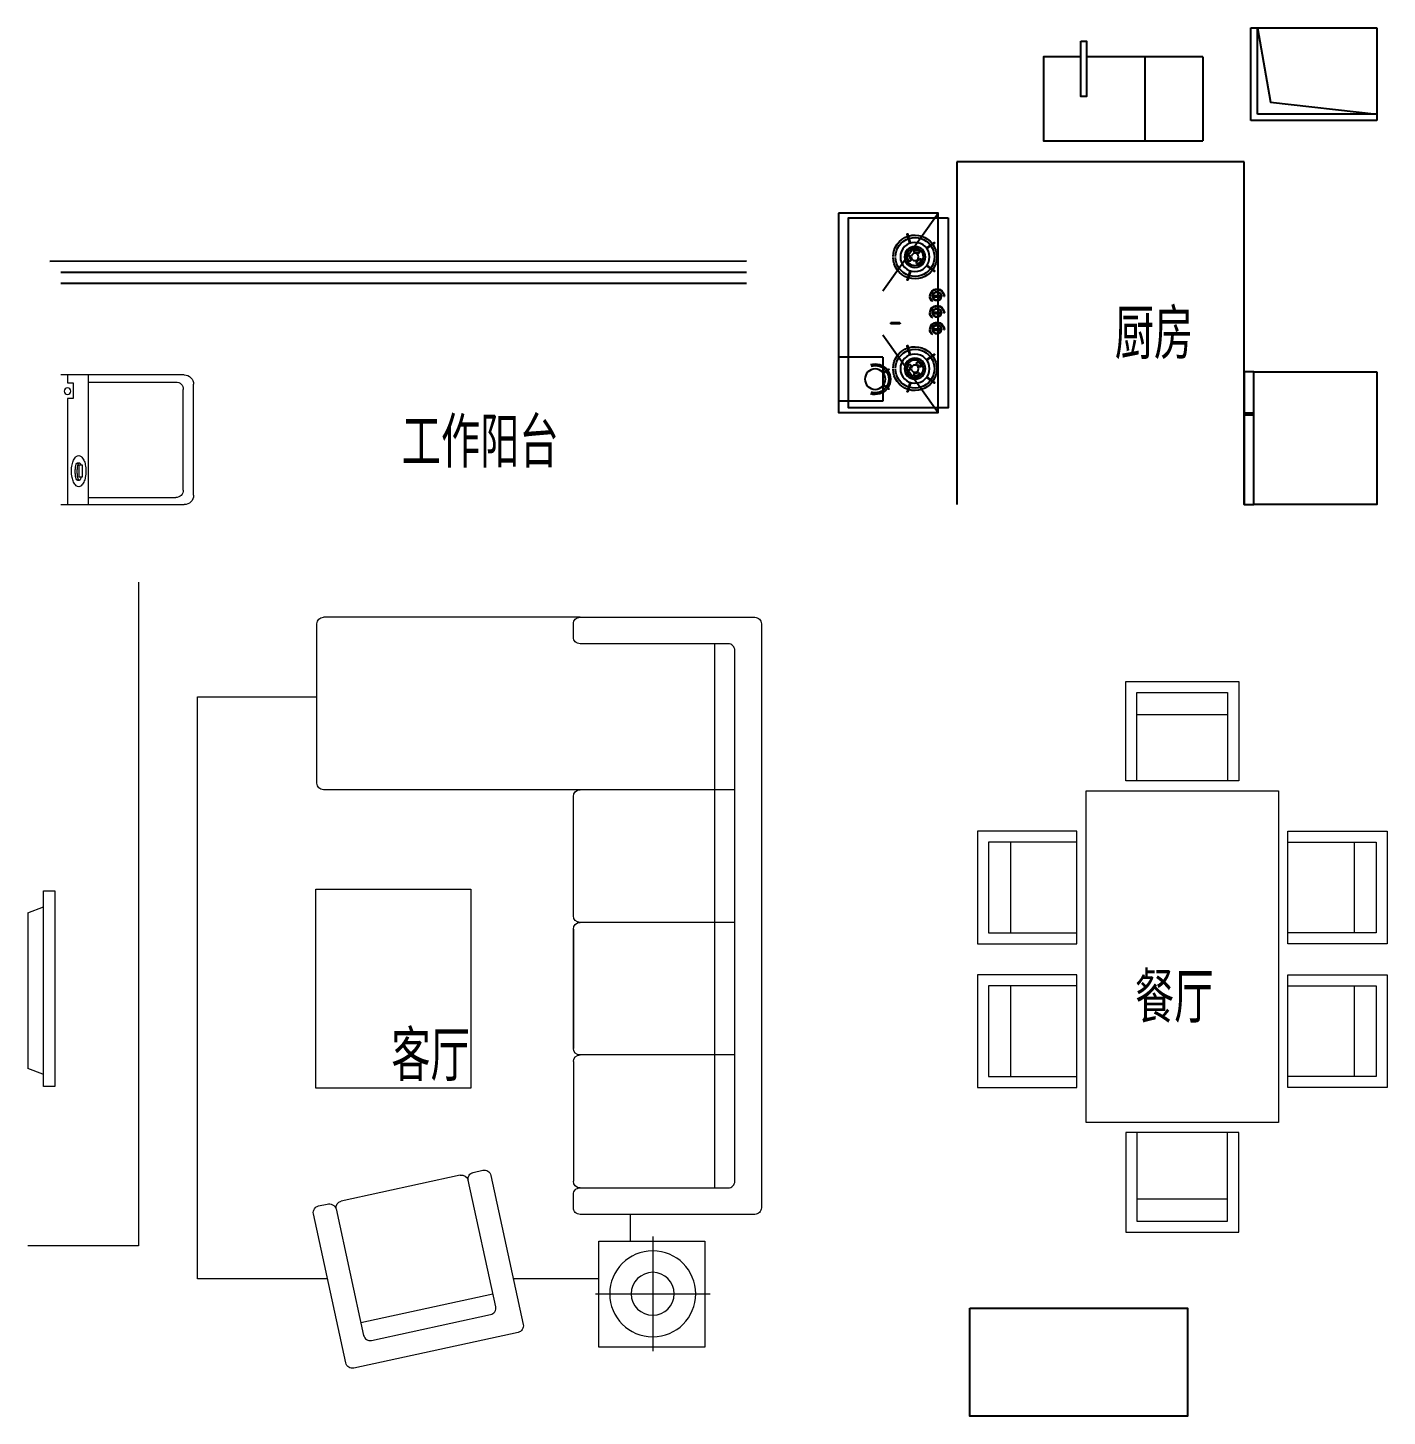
# Model space of a CAD drawing. Extents: x 72956 to 162056, y -6841 to 35159.
# Drawn here: x 116201 to 122347, y 15517 to 21795 of the extents above; entities that cross this region are included whole.
import ezdxf

# ---------------------------------------------------------------- set-up
doc = ezdxf.new("R2010")
doc.units = 0
doc.header["$LTSCALE"] = 1000
doc.header["$MEASUREMENT"] = 0
for name, color, linetype in [('-厨卫', 154, 'CONTINUOUS'), ('-文字', 7, 'CONTINUOUS'), ('-管井', 228, 'CONTINUOUS'), ('-阳台栏杆', 152, 'CONTINUOUS')]:
    doc.layers.add(name, color=color, linetype=linetype)
doc.layers.add('-家具', color=44, linetype='CONTINUOUS', lineweight=9)
doc.layers.add('管井风井', color=2, linetype='CONTINUOUS', lineweight=15)
doc.styles.add('样式 1', font='SIMHEI.TTF', dxfattribs={"width": 0.65, "height": 500})

# ---------------------------------------------------------------- blocks, each defined once
blk = doc.blocks.new('A$C11250226')
at = {"layer": '-管井'}
for p, q in [((570, 420), (0, 420)), ((0, 420), (0, 0)), ((570, 390), (30, 390)), ((30, 390), (30, 0)), ((570, 0), (570, 420)), ((0, 0), (570, 0))]:
    blk.add_line(p, q, dxfattribs=at)
blk.add_lwpolyline([(30, 0), (88.9, 337.1), (570, 390)], dxfattribs=at)
blk = doc.blocks.new('A$C7EBA6A91')
at = {"layer": '-厨卫'}
for p, q in [((0, 380), (0, 0)), ((262.6, 380), (262.6, 0))]:
    blk.add_line(p, q, dxfattribs=at)
blk.add_lwpolyline([(551.2, 450.4), (525.2, 450.4), (525.2, 200.4), (551.2, 200.4)], close=True, dxfattribs=at)
for points in [[(0, 380), (525.2, 380)], [(551.2, 380), (720, 380), (720, 0), (0, 0)]]:
    blk.add_lwpolyline(points, dxfattribs=at)
blk = doc.blocks.new('zao')
at = {"layer": '-厨卫'}
for p, q in [((224729.4, 73425.5), (224479.4, 73775.5)), ((224528.7, 73616.4), (224495.9, 73640.3)), ((224530.7, 73619.1), (224497.8, 73643)), ((224603.8, 73642.8), (224616.3, 73681.5)), ((224606.9, 73641.8), (224619.5, 73680.4)), ((224528.7, 73539.5), (224495.9, 73515.7)), ((224530.7, 73536.9), (224497.8, 73513)), ((224603.8, 73513.1), (224616.3, 73474.5)), ((224606.9, 73514.1), (224619.5, 73475.5)), ((224454.4, 73400.5), (224451.4, 73400.5)), ((224501.7, 73403.5), (224467.2, 73403.5)), ((224501.7, 73397.5), (224467.2, 73397.5)), ((224482.9, 73430.4), (224482.9, 73433.5)), ((224485.9, 73430.4), (224485.9, 73433.5)), ((224514.4, 73402), (224517.4, 73402)), ((224514.4, 73399), (224517.4, 73399)), ((224454.4, 73325.5), (224451.4, 73325.5)), ((224501.7, 73328.5), (224467.2, 73328.5)), ((224482.9, 73355.4), (224482.9, 73358.5)), ((224485.9, 73355.4), (224485.9, 73358.5)), ((224505.6, 73379.3), (224507.8, 73377.1)), ((224514.4, 73327), (224517.4, 73327)), ((224514.4, 73324), (224517.4, 73324)), ((224501.7, 73322.5), (224467.2, 73322.5)), ((224482.9, 73280.4), (224482.9, 73283.5)), ((224485.9, 73280.4), (224485.9, 73283.5)), ((224505.6, 73304.3), (224507.8, 73302.1)), ((224652.1, 73279.6), (224692.7, 73279.6)), ((224652.1, 73276.3), (224692.7, 73276.3)), ((224454.4, 73250.5), (224451.4, 73250.5)), ((224501.7, 73253.5), (224467.2, 73253.5)), ((224501.7, 73247.5), (224467.2, 73247.5)), ((224729.4, 73225.5), (224479.4, 72875.5)), ((224505.6, 73229.3), (224507.8, 73227.1)), ((224514.4, 73252), (224517.4, 73252)), ((224514.4, 73249), (224517.4, 73249)), ((224528.7, 73111.4), (224495.8, 73135.3)), ((224530.7, 73114.1), (224497.8, 73138)), ((224603.8, 73137.8), (224616.3, 73176.5)), ((224606.9, 73136.8), (224619.5, 73175.4)), ((224729.4, 73125.5), (224729.4, 72925.5)), ((224729.4, 73125.5), (224929.4, 73125.5)), ((224528.7, 73034.5), (224495.8, 73010.7)), ((224530.7, 73031.9), (224497.8, 73008)), ((224725.4, 73052.4), (224702.4, 73069.1)), ((224726.8, 73054.2), (224703.8, 73071)), ((224603.8, 73008.1), (224616.3, 72969.5)), ((224606.9, 73009.1), (224619.4, 72970.5)), ((224725.4, 72998.6), (224702.4, 72981.9)), ((224726.8, 72996.7), (224703.8, 72980)), ((224729.4, 72925.5), (224929.4, 72925.5))]:
    blk.add_line(p, q, dxfattribs=at)
for points in [[(224929.4, 73775.5), (224929.4, 72875.5), (224479.4, 72875.5), (224479.4, 73775.5)], [(224434.4, 73755.5), (224434.4, 72895.5), (224884.4, 72895.5), (224884.4, 73755.5)]]:
    blk.add_lwpolyline(points, close=True, dxfattribs=at)
for centre, radius in [((224584.4, 73578), 66), ((224584.4, 73578), 47.3), ((224584.4, 73578), 38.5), ((224584.4, 73578), 16.5), ((224484.4, 73400.5), 20), ((224484.4, 73325.5), 20), ((224484.4, 73250.5), 20), ((224584.4, 73073), 66), ((224584.4, 73073), 47.3), ((224584.4, 73073), 38.5), ((224584.4, 73073), 16.5), ((224764.4, 73025.5), 46.2)]:
    blk.add_circle(centre, radius, dxfattribs=at)
for centre, radius, start, end in [((224496.8, 73641.6), 1.65, 53.99932, 233.99932), ((224584.4, 73578), 99, 72.9543, 143.04435), ((224584.4, 73578), 88, 73.07368, 142.92497), ((224605.3, 73642.3), 1.65, 161.99932, 341.99932), ((224584.4, 73578), 88, 1.07368, 70.92497), ((224617.9, 73681), 1.65, 341.99932, 161.99932), ((224584.4, 73578), 99, 0.9543, 71.04435), ((224584.4, 73578), 99, 144.9543, 215.04435), ((224584.4, 73578), 88, 145.07368, 214.92497), ((224529.7, 73617.7), 1.65, 233.99932, 53.99932), ((224569.2, 73600.9), 5.5, 123.52516, 303.52516), ((224584.4, 73578), 33, 89.99932, 123.52516), ((224584.4, 73578), 22, 89.99932, 123.52516), ((224584.4, 73605.5), 5.5, 269.99932, 89.99932), ((224584.4, 73578), 22, 329.99932, 3.52516), ((224611.9, 73579.7), 5.5, 3.52516, 183.52516), ((224584.4, 73578), 33, 329.99932, 3.52516), ((224584.4, 73578), 88, 289.07368, 358.92497), ((224584.4, 73578), 99, 288.9543, 359.04435), ((224496.8, 73514.3), 1.65, 125.99932, 305.99932), ((224584.4, 73578), 99, 216.9543, 287.04435), ((224584.4, 73578), 88, 217.07368, 286.92497), ((224529.7, 73538.2), 1.65, 305.99932, 125.99932), ((224560.6, 73564.2), 5.5, 29.99932, 209.99932), ((224584.4, 73578), 33, 209.99932, 243.52516), ((224584.4, 73578), 22, 209.99932, 243.52516), ((224572.2, 73553.4), 5.5, 243.52516, 63.52516), ((224608.2, 73564.2), 5.5, 149.99932, 329.99932), ((224605.3, 73513.6), 1.65, 17.99932, 197.99932), ((224617.9, 73475), 1.65, 197.99932, 17.99932), ((224484.4, 73400.5), 33, 92.60458, 179.99932), ((224484.4, 73400.5), 30, 92.86531, 179.99932), ((224467.4, 73400.5), 3.01, 85.12371, 274.87494), ((224484.4, 73400.5), 18, 9.59339, 170.40526), ((224484.4, 73400.5), 18, 189.59339, 350.40526), ((224484.4, 73400.5), 33, 2.60458, 87.39407), ((224484.4, 73400.5), 30, 2.86531, 87.13334), ((224501.4, 73400.5), 3.01, 265.12371, 94.87494), ((224484.4, 73400.5), 30, 314.99932, 357.13334), ((224484.4, 73400.5), 33, 314.99932, 357.39407), ((224484.4, 73325.5), 33, 92.60458, 179.99932), ((224484.4, 73325.5), 30, 92.86531, 179.99932), ((224467.4, 73325.5), 3.01, 85.12371, 274.87494), ((224484.4, 73325.5), 18, 9.59339, 170.40526), ((224484.4, 73325.5), 33, 2.60458, 87.39407), ((224484.4, 73325.5), 30, 2.86531, 87.13334), ((224501.4, 73325.5), 3.01, 265.12371, 94.87494), ((224484.4, 73325.5), 30, 314.99932, 357.13334), ((224484.4, 73325.5), 33, 314.99932, 357.39407), ((224484.4, 73250.5), 33, 92.60458, 179.99932), ((224484.4, 73250.5), 30, 92.86531, 179.99932), ((224484.4, 73325.5), 18, 189.59339, 350.40526), ((224484.4, 73250.5), 18, 9.59339, 170.40526), ((224484.4, 73250.5), 33, 2.60458, 87.39407), ((224484.4, 73250.5), 30, 2.86531, 87.13334), ((224652.1, 73278), 1.65, 89.99932, 269.99932), ((224692.7, 73278), 1.65, 269.99932, 89.99932), ((224467.4, 73250.5), 3.01, 85.12371, 274.87494), ((224484.4, 73250.5), 18, 189.59339, 350.40526), ((224501.4, 73250.5), 3.01, 265.12371, 94.87494), ((224484.4, 73250.5), 30, 314.99932, 357.13334), ((224484.4, 73250.5), 33, 314.99932, 357.39407), ((224496.8, 73136.6), 1.65, 53.99932, 233.99932), ((224584.4, 73073), 99, 72.9543, 143.04435), ((224584.4, 73073), 88, 73.07368, 142.92497), ((224605.3, 73137.3), 1.65, 161.99932, 341.99932), ((224584.4, 73073), 88, 1.07368, 70.92497), ((224617.9, 73176), 1.65, 341.99932, 161.99932), ((224584.4, 73073), 99, 0.9543, 71.04435), ((224584.4, 73073), 99, 144.9543, 215.04435), ((224584.4, 73073), 88, 145.07368, 214.92497), ((224529.7, 73112.7), 1.65, 233.99932, 53.99932), ((224560.6, 73086.7), 5.5, 149.99932, 329.99932), ((224584.4, 73073), 33, 116.47349, 149.99932), ((224584.4, 73073), 22, 116.47349, 149.99932), ((224572.2, 73097.6), 5.5, 296.47349, 116.47349), ((224608.2, 73086.7), 5.5, 29.99932, 209.99932), ((224584.4, 73073), 22, 356.47349, 29.99932), ((224584.4, 73073), 33, 356.47349, 29.99932), ((224764.4, 73025.5), 69.3, 72.9543, 143.04435), ((224764.4, 73025.5), 61.6, 73.07368, 142.92497), ((224496.8, 73009.3), 1.65, 125.99932, 305.99932), ((224584.4, 73073), 99, 216.9543, 287.04435), ((224584.4, 73073), 88, 217.07368, 286.92497), ((224529.7, 73033.2), 1.65, 305.99932, 125.99932), ((224569.2, 73050), 5.5, 56.47349, 236.47349), ((224584.4, 73073), 33, 236.47349, 269.99932), ((224584.4, 73073), 22, 236.47349, 269.99932), ((224584.4, 73045.5), 5.5, 269.99932, 89.99932), ((224605.3, 73008.6), 1.65, 17.99932, 197.99932), ((224611.9, 73071.3), 5.5, 176.47349, 356.47349), ((224584.4, 73073), 88, 289.07368, 358.92497), ((224584.4, 73073), 99, 288.9543, 359.04435), ((224764.4, 73025.5), 69.3, 144.9543, 215.04435), ((224703.1, 73070), 1.16, 53.99932, 233.99932), ((224764.4, 73025.5), 61.6, 145.07368, 214.92497), ((224617.9, 72970), 1.65, 197.99932, 17.99932), ((224703.1, 72980.9), 1.16, 125.99932, 305.99932), ((224764.4, 73025.5), 69.3, 216.9543, 287.04435), ((224764.4, 73025.5), 61.6, 217.07368, 286.92497)]:
    blk.add_arc(centre, radius, start, end, dxfattribs=at)
blk = doc.blocks.new('bx')
at = {"layer": '-厨卫'}
for points in [[(224444.4, 72661.6), (224400.2, 72661.6), (224400.2, 72476.1), (224444.4, 72476)], [(224444.4, 72465), (224400.2, 72465.1), (224400.2, 72060.6), (224444.4, 72060.6)]]:
    blk.add_lwpolyline(points, dxfattribs=at)
blk.add_lwpolyline([(225000.1, 72661.6), (225000.3, 72060.6), (224444.4, 72060.6), (224444.4, 72661.6)], close=True, dxfattribs=at)
blk = doc.blocks.new('1t')
at = {"layer": '-家具'}
for p, q in [((173253.9, 44262), (173811.4, 44262)), ((173688.4, 44262), (173688.4, 43675.5)), ((173780.9, 44225.8), (173780.9, 44262)), ((173211.4, 43718), (173211.4, 44219.5)), ((173258, 43741.5), (173258, 44195.9)), ((173688.7, 44229.9), (173292, 44229.9)), ((173755.6, 44225.8), (173755.6, 44155.1)), ((173781.6, 44225.8), (173755.6, 44225.8)), ((173755.6, 44155.1), (173781.6, 44155.1)), ((173780.9, 43675.5), (173780.9, 44155.1)), ((173729.5, 43855.3), (173715.4, 43855.3)), ((173715.4, 43855.3), (173715.4, 43800.3)), ((173737.5, 43864.2), (173727.6, 43864.1)), ((173729.5, 43800.3), (173729.5, 43855.3)), ((173715.4, 43800.3), (173729.5, 43800.3)), ((173736.5, 43786.2), (173727.6, 43786.2)), ((173688.7, 43707.5), (173292, 43707.5)), ((173811.4, 43675.5), (173253.9, 43675.5))]:
    blk.add_line(p, q, dxfattribs=at)
blk.add_lwpolyline([(173731.1, 43897.9, 0.185158), (173720.3, 43893.8, 0.102042), (173708.1, 43877.2, 0.060862), (173701.2, 43855.9, 0.047173), (173698.5, 43827.2, 0.047173), (173701.2, 43798.6, 0.060862), (173708.1, 43777.3, 0.102042), (173720.3, 43760.7, 0.185158), (173731.1, 43756.6, 0.185158), (173741.9, 43760.7, 0.102042), (173754.1, 43777.3, 0.060862), (173760.9, 43798.6, 0.047173), (173763.6, 43827.2, 0.047173), (173760.9, 43855.9, 0.060862), (173754.1, 43877.2, 0.102042), (173741.9, 43893.8, 0.185158)], format="xyb", close=True, dxfattribs=at)
for points in [[(173727.6, 43786.2, 0.259034), (173730.5, 43787.8, 0.076276), (173734.7, 43797.6, 0.036515), (173736.8, 43809.1, 0.026615), (173737.6, 43825.1, 0.026615), (173736.8, 43841.1, 0.036515), (173734.7, 43852.7, 0.076276), (173730.5, 43862.4, 0.259034), (173727.6, 43864.1, 0.259034), (173724.7, 43862.4, 0.056762), (173721.3, 43855.3, 0.036515)], [(173736.5, 43786.2, 0.259034), (173739.4, 43787.8, 0.076276), (173743.6, 43797.6, 0.036515), (173745.7, 43809.1, 0.026615), (173746.6, 43825.1, 0.026615), (173745.7, 43841.1, 0.036515), (173743.6, 43852.7, 0.076276), (173739.4, 43862.4, 0.259034), (173736.5, 43864.1, 0.078462), (173735.5, 43863.9, 0.056762)], [(173719.8, 43800.3, 0.008736), (173720.5, 43797.6, 0.076276), (173724.7, 43787.8, 0.259034), (173727.6, 43786.2, 0.259034)]]:
    blk.add_lwpolyline(points, format="xyb", dxfattribs=at)
blk.add_circle((173781.6, 44188.6), 14.9, dxfattribs=at)
for centre, radius, start, end in [((173253.9, 44219.5), 42.5, 90, 180), ((173292, 44195.9), 34, 90, 180), ((173253.9, 43718), 42.5, 180, 270), ((173292, 43741.5), 34, 180, 270)]:
    blk.add_arc(centre, radius, start, end, dxfattribs=at)
blk = doc.blocks.new('1y')
at = {"layer": '-家具'}
for p, q in [((173311.6, 43340.6), (173311.6, 40339.8)), ((173311.6, 40339.8), (173811.6, 40339.8))]:
    blk.add_line(p, q, dxfattribs=at)
at = {"layer": '-家具', "extrusion": (-0.0043, -0.000235387, 0.999991)}
for p, q in [((173688.7, 41944.6, 0.1), (173688.7, 41059.6, -0.1)), ((173740.7, 41944.6, 0.4), (173688.7, 41944.6, 0.1)), ((173740.7, 41059.6, 0.1), (173740.7, 41944.6, 0.4)), ((173811.6, 41845.9, 0.4), (173740.5, 41871.6, 0.1)), ((173743.1, 41115.2, -0.1), (173811.6, 41140.9, 0.2)), ((173688.7, 41059.6, -0.1), (173740.7, 41059.6, 0.1))]:
    blk.add_line(p, q, dxfattribs=at)
at = {"layer": '-家具', "elevation": 0.4}
blk.add_lwpolyline([(173811.6, 41845.9), (173811.6, 41140.9)], dxfattribs=at)
blk = doc.blocks.new('1u')
at = {"layer": '-家具'}
for p, q in [((171135.7, 43181.7), (172295.7, 43181.7)), ((172325.7, 42431.7), (172325.7, 43151.7)), ((170465.7, 43061.7), (171135.7, 43061.7)), ((170525.7, 40601.7), (170525.7, 43061.7)), ((170435.7, 42401.7), (172295.7, 42401.7)), ((171165.7, 41831.7), (171165.7, 42371.6)), ((170435.7, 41801.7), (171135.7, 41801.7)), ((171165.7, 41232.5), (171165.7, 41771.7)), ((171165.7, 41771.7), (171165.7, 41232.5)), ((170435.7, 41202.5), (171135.7, 41202.5)), ((171165.7, 41172.5), (171165.7, 40631.7)), ((171517, 40064.4), (171641.4, 40636)), ((171677, 40659), (172215.3, 40542)), ((170807, 40381.8), (170807, 39863.4)), ((170571.3, 40361.1), (170571.3, 39881.1)), ((171051.3, 40361.1), (170571.3, 40361.1)), ((171051.3, 39881.1), (171051.3, 40361.1)), ((171066.2, 40122.6), (170547.8, 40122.6)), ((172126.6, 39993.3), (171529.7, 40123)), ((170571.3, 39881.1), (171051.3, 39881.1))]:
    blk.add_line(p, q, dxfattribs=at)
for points in [[(171165.7, 43091.7), (171165.7, 43151.7, 0.414214), (171135.7, 43181.7), (170345.7, 43181.7, 0.414214), (170315.7, 43151.7), (170315.7, 40511.7, 0.414214), (170345.7, 40481.7), (171135.7, 40481.7, 0.414214), (171165.7, 40511.7), (171165.7, 40571.7, 0.414214), (171135.7, 40601.7), (170465.7, 40601.7, -0.414214), (170435.7, 40631.7), (170435.7, 43031.7, -0.414214), (170465.7, 43061.7), (171135.7, 43061.7, 0.414214)], [(171618.4, 40671.7), (171574.4, 40681.2, 0.414214), (171538.8, 40658.3), (171392.4, 39984, 0.414214), (171415.4, 39948.3), (172158.9, 39786.9, 0.414214), (172194.6, 39809.9), (172340.9, 40484.2, 0.414214), (172318, 40519.9), (172278.9, 40528.4, 0.380424), (172238.3, 40506.3), (172113.9, 39934.7, -0.414214), (172078.2, 39911.7), (171540, 40028.7, -0.414214), (171517, 40064.4), (171641.4, 40636, 0.414214)]]:
    blk.add_lwpolyline(points, format="xyb", close=True, dxfattribs=at)
for points in [[(172277.1, 40190.2), (172865.8, 40190.2), (172865.8, 42821.7), (172325.7, 42821.7)], [(170909.5, 40481.7), (170909.5, 40361.1)], [(171051.3, 40190.2), (171437.2, 40190.2)]]:
    blk.add_lwpolyline(points, dxfattribs=at)
blk.add_lwpolyline([(171629.4, 41952.1), (171629.4, 41052.1), (172329.4, 41052.1), (172329.4, 41952.1)], close=True, dxfattribs=at)
for radius in [194.4, 97.2]:
    blk.add_circle((170807, 40122.6), radius, dxfattribs=at)
for centre, start, end in [((172295.7, 43151.7), 0, 90), ((171135.7, 42371.6), 0, 90), ((172295.7, 42431.7), 270, 0), ((171135.7, 41831.7), 270, 0), ((171135.7, 41831.7), 270, 0), ((171135.7, 41771.7), 0, 90), ((171135.7, 41232.5), 270, 0), ((171135.7, 41232.5), 270, 0), ((171135.7, 41172.5), 0, 90), ((171135.7, 40631.7), 270, 0), ((171612, 40642.4), 347.75601, 77.75601), ((171612, 40642.4), 347.75601, 77.75601), ((171670.7, 40629.6), 77.75601, 167.75601), ((172209, 40512.7), 347.75601, 77.75601)]:
    blk.add_arc(centre, 30, start, end, dxfattribs=at)
blk = doc.blocks.new('1i')
at = {"layer": '-家具'}
for p, q in [((168592.2, 42971.4), (168592.2, 42521.4)), ((169102.2, 42971.4), (168592.2, 42971.4)), ((169102.2, 42521.4), (169102.2, 42971.4)), ((168642.2, 42921.4), (168642.2, 42521.4)), ((169052.2, 42921.4), (168642.2, 42921.4)), ((169052.2, 42521.4), (169052.2, 42921.4)), ((169052.2, 42821.4), (168642.2, 42821.4)), ((168592.2, 42521.4), (169102.2, 42521.4)), ((168370.7, 42294.9), (167920.7, 42294.9)), ((167920.7, 42294.9), (167920.7, 41784.9)), ((168370.7, 41784.9), (168370.7, 42294.9)), ((169323.6, 42294.9), (169773.6, 42294.9)), ((169323.6, 41784.9), (169323.6, 42294.9)), ((169773.6, 42294.9), (169773.6, 41784.9)), ((168370.7, 42244.9), (167970.7, 42244.9)), ((167970.7, 42244.9), (167970.7, 41834.9)), ((168070.7, 42244.9), (168070.7, 41834.9)), ((169323.6, 42244.9), (169723.6, 42244.9)), ((169623.6, 42244.9), (169623.6, 41834.9)), ((169723.6, 42244.9), (169723.6, 41834.9)), ((167970.7, 41834.9), (168370.7, 41834.9)), ((169723.6, 41834.9), (169323.6, 41834.9)), ((167920.7, 41784.9), (168370.7, 41784.9)), ((169773.6, 41784.9), (169323.6, 41784.9)), ((168370.7, 41644.9), (167920.7, 41644.9)), ((167920.7, 41644.9), (167920.7, 41134.9)), ((168370.7, 41134.9), (168370.7, 41644.9)), ((169323.6, 41644.9), (169773.6, 41644.9)), ((169323.6, 41134.9), (169323.6, 41644.9)), ((169773.6, 41644.9), (169773.6, 41134.9)), ((168370.7, 41594.9), (167970.7, 41594.9)), ((167970.7, 41594.9), (167970.7, 41184.9)), ((168070.7, 41594.9), (168070.7, 41184.9)), ((169323.6, 41594.9), (169723.6, 41594.9)), ((169623.6, 41594.9), (169623.6, 41184.9)), ((169723.6, 41594.9), (169723.6, 41184.9)), ((167970.7, 41184.9), (168370.7, 41184.9)), ((169723.6, 41184.9), (169323.6, 41184.9)), ((167920.7, 41134.9), (168370.7, 41134.9)), ((169773.6, 41134.9), (169323.6, 41134.9)), ((168592.2, 40481.7), (168592.2, 40931.7)), ((168592.2, 40931.7), (169102.2, 40931.7)), ((168642.2, 40531.7), (168642.2, 40931.7)), ((169052.2, 40931.7), (169052.2, 40531.7)), ((169102.2, 40931.7), (169102.2, 40481.7)), ((169052.2, 40631.7), (168642.2, 40631.7)), ((169052.2, 40531.7), (168642.2, 40531.7)), ((169102.2, 40481.7), (168592.2, 40481.7))]:
    blk.add_line(p, q, dxfattribs=at)
blk.add_lwpolyline([(169282.2, 42476.5), (168412.2, 42476.5), (168412.2, 40976.5), (169282.2, 40976.5)], close=True, dxfattribs=at)
blk = doc.blocks.new('A-6家具3')
at = {"layer": '-家具'}
for name, p in [('1t', (-66260.6, -421)), ('1y', (-66110.9, -436.3, -0.4)), ('1u', (-65931.8, -436.3, -0.4)), ('1i', (-66366.5, -516.2))]:
    blk.add_blockref(name, p, dxfattribs=at)

msp = doc.modelspace()

# ---------------------------------------------------------------- linework, layer by layer
at = {"layer": '-厨卫'}
for p, q in [((121700.749, 21188.456), (120400.748, 21188.456)), ((120400.748, 21188.456), (120400.748, 19638.456)), ((121700.749, 19638.456), (121700.749, 21188.456))]:
    msp.add_line(p, q, dxfattribs=at)
at = {"layer": '-文字'}
msp.add_lwpolyline([(120459.557, 16004.943), (121444.049, 16004.943), (121444.049, 15516.862), (120459.557, 15516.862)], close=True, dxfattribs=at)
at = {"layer": '-阳台栏杆'}
for points in [[(119450.748, 20738.714), (116300.748, 20738.415)], [(119450.748, 20688.716), (116350.748, 20688.472)], [(119450.748, 20638.713), (116350.748, 20638.468)]]:
    msp.add_lwpolyline(points, dxfattribs=at)

# ---------------------------------------------------------------- block references
at = {"layer": '-厨卫', "xscale": -1}
for name, p in [('A$C7EBA6A91', (121513.174, 21283.594)), ('zao', (344796.286, -52819.804)), ('A-6家具3', (223901.497, -23616.019))]:
    msp.add_blockref(name, p, dxfattribs=at)
at = {"layer": '-厨卫'}
msp.add_blockref('bx', (-102699.546, -52422.185), dxfattribs=at)
at = {"layer": '管井风井', "xscale": -1, "rotation": 180}
msp.add_blockref('A$C11250226', (121730.748, 21794.532), dxfattribs=at)

# ---------------------------------------------------------------- texts
at = {"layer": '-文字', "char_height": 200, "width": 1860.46542, "attachment_point": 3, "style": '样式 1'}
for s, insert in [('{\\fSimHei|b0|i0|c134|p2;厨房}', (121469.842, 20517.953)), ('工作阳台', (118600.963, 20027.438)), ('{\\fSimHei|b0|i0|c134|p2;餐厅}', (121561.443, 17516.94)), ('{\\fSimHei|b0|i0|c134|p2;客厅}', (118199.046, 17253.656))]:
    msp.add_mtext(s, dxfattribs=dict(at, insert=insert))

doc.saveas('drawing.dxf')
